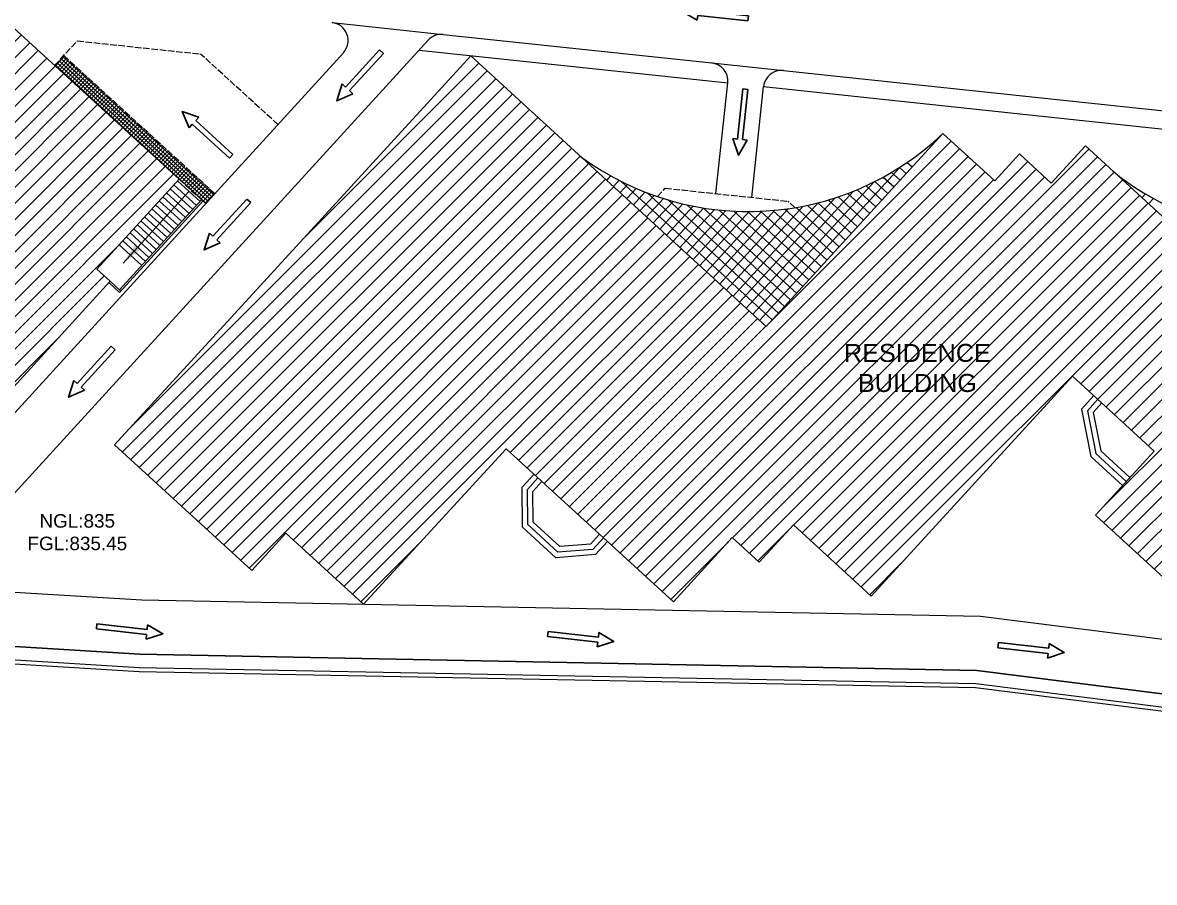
# Model space of a CAD drawing. Header units: metres. Extents: x 750 to 3116, y -341 to 1465.
# Drawn here: x 1571 to 1633.8, y 390.7 to 438.4 of the extents above; entities that cross this region are included whole.
import ezdxf

# ---------------------------------------------------------------- set-up
doc = ezdxf.new("R2010")
doc.units = ezdxf.units.M
doc.linetypes.add('ACAD_ISO02W100', pattern=[15, 12, -3])
for name, color, linetype, lineweight in [('Cycle road', 254, 'Continuous', 20), ('Footpath', 32, 'Continuous', 18), ('Hatch', 251, 'Continuous', 5), ('Hidden line', 251, 'Continuous', 5), ('Inverted beam', 252, 'Continuous', 5), ('Levels', 252, 'Continuous', 5), ('Main Road', 8, 'Continuous', 25), ('Railing', 190, 'Continuous', 5), ('Stiarcase', 180, 'Continuous', 5), ('Vehicular Road', 253, 'Continuous', 20), ('Wall ext', 20, 'Continuous', 18)]:
    doc.layers.add(name, color=color, linetype=linetype, lineweight=lineweight)
doc.layers.add('Text', color=7, linetype='Continuous')
doc.styles.get("Standard").update_dxf_attribs({"font": 'arial.ttf'})
doc.dimstyles.new('ISO-25', dxfattribs={"dimtxt": 2, "dimasz": 2, "dimexe": 1.25, "dimexo": 0.625, "dimgap": 1.5, "dimtad": 1, "dimtxsty": 'Standard', "dimblk": 'DOT', "dimcen": 1.5, "dimadec": 0, "dimazin": 0, "dimtfac": 1, "dimtmove": 0, "dimatfit": 3, "dimfxl": 0, "dimarcsym": 0})

# ---------------------------------------------------------------- blocks, each defined once
blk = doc.blocks.new('_Dot')
at = {"color": 0, "linetype": 'ByBlock', "lineweight": -2}
blk.add_line((-0.5, 0), (-1, 0), dxfattribs=at)
at = {"color": 0, "linetype": 'ByBlock', "const_width": 0.5}
blk.add_lwpolyline([(-0.25, 0, 1), (0.25, 0, 1)], format="xyb", close=True, dxfattribs=at)
blk = doc.blocks.new('arrow')
for p, q in [((0, 3687), (-403, 2800)), ((403, 2800), (0, 3687)), ((-403, 2800), (-143, 2800)), ((-143, 2800), (-143, 0)), ((143, 0), (143, 2800)), ((143, 2800), (403, 2800)), ((-143, 0), (143, 0))]:
    blk.add_line(p, q)
at = {"linetype": 'Continuous', "lineweight": 9}
for p in [(-5, 3699), (5, 3699)]:
    blk.add_line(p, (0, 3687), dxfattribs=at)

msp = doc.modelspace()

# ---------------------------------------------------------------- hatches: boundary and pattern name
at = {"layer": 'Hatch', "transparency": 33554687}
h = msp.add_hatch(dxfattribs=at)
h.set_pattern_fill('ANSI31', color=256, scale=0.2)
h.set_pattern_definition([(45, (-11491893.7876, -4445184.6138), (-0.449012806053, 0.449012806053), [])])
h.paths.add_polyline_path([(1629.315, 418.827), (1633.845, 414.678), (1630.577, 411.11), (1638.187, 404.139), (1640.084, 406.21), (1641.854, 404.589), (1643.225, 406.086), (1645.769, 403.756), (1662.268, 421.768), (1656.288, 427.246), (1654.39, 425.175), (1652.62, 426.796), (1651.249, 425.299), (1647.076, 429.122), (1640.538, 421.985), (1630.028, 431.612), (1628.13, 429.54), (1626.361, 431.161), (1624.989, 429.664), (1622.117, 432.295), (1612.311, 421.59), (1595.918, 436.606), (1576.15, 415.025), (1583.76, 408.054), (1585.658, 410.126), (1589.972, 406.174), (1597.88, 414.808), (1607.161, 406.307), (1610.43, 409.876), (1611.927, 408.505), (1613.824, 410.576), (1618.138, 406.625)])
h.paths.add_polyline_path([(1567.853, 440.609), (1551.941, 423.194), (1557.199, 418.39), (1554.724, 415.68), (1562.077, 408.962), (1575.904, 424.095), (1575.167, 424.77), (1579.726, 429.761)])
h.paths.add_polyline_path([(1567.526, 459.865), (1571.048, 456.648), (1573.489, 459.32), (1577.35, 455.792), (1579.791, 458.464), (1583.482, 455.091), (1585.924, 457.763), (1589.615, 454.39), (1593.938, 459.121), (1590.077, 462.649), (1587.635, 459.977), (1583.944, 463.35), (1581.503, 460.678), (1577.812, 464.051), (1575.37, 461.379), (1571.679, 464.752), (1568.75, 461.545), (1561.802, 467.893), (1556.419, 468.509), (1556.158, 464.553), (1556.058, 463.037), (1559.288, 460.085), (1557.487, 458.114), (1562.086, 453.911)])
h.paths.add_polyline_path([(1625.872, 458.575), (1618.575, 459.594), (1601.571, 461.537), (1600.595, 452.994), (1624.735, 450.432)])
h.paths.add_polyline_path([(1666.846, 428.346), (1658.141, 429.269), (1656.963, 427.984), (1662.944, 422.506), (1666.657, 426.56)])
h.paths.add_polyline_path([(1556.356, 467.546), (1554.091, 467.696), (1553.893, 464.702), (1556.158, 464.553)])
h.paths.add_polyline_path([(1559.797, 453.971), (1556.475, 457.006), (1554.721, 455.087), (1558.043, 452.052)])
h.paths.add_polyline_path([(1693.712, 400.277), (1690.735, 400.652), (1690.423, 398.172), (1693.399, 397.797)])
h.paths.add_polyline_path([(1689.388, 434.345), (1687.545, 436.033), (1685.518, 433.821), (1687.362, 432.132)])
at = {"layer": 'Hatch'}
h = msp.add_hatch(dxfattribs=at)
h.set_pattern_fill('NET', color=256, scale=0.05, angle=47.50634)
h.set_pattern_definition([(47.50634487, (-28616.07336, -11004.78756), (-0.1170546532, 0.1072369836), []), (137.50634487, (-28616.07336, -11004.78756), (-0.1072369836, -0.1170546532), [])])
h.paths.add_polyline_path([(1573.331, 436.62), (1572.825, 436.067), (1576.655, 432.567), (1579.726, 429.761), (1580.981, 428.614), (1580.984, 428.618), (1581.058, 428.55), (1581.055, 428.547), (1581.203, 428.412), (1581.709, 428.966)])

# ---------------------------------------------------------------- linework, layer by layer
at = {"layer": 'Cycle road', "lineweight": 18}
for p, q in [((1594.39, 437.794), (1609.286, 436.213)), ((1613.264, 435.791), (1637.16, 433.255))]:
    msp.add_line(p, q, dxfattribs=at)
at = {"layer": 'Cycle road'}
for p, q in [((1609.522, 428.96), (1610.175, 435.113)), ((1611.511, 428.749), (1612.164, 434.902))]:
    msp.add_line(p, q, dxfattribs=at)
for centre, start, end in [((1588.11, 437.454), 317.58215, 83.94311), ((1594.285, 436.799), 83.94311, 137.58215)]:
    msp.add_arc(centre, 1, start, end, dxfattribs=at)
at = {"layer": 'Cycle road', "lineweight": 18}
for centre, start, end in [((1609.18, 435.219), 353.94311, 83.94311), ((1613.158, 434.797), 83.94311, 173.94311)]:
    msp.add_arc(centre, 1, start, end, dxfattribs=at)
at = {"layer": 'Footpath'}
for p, q in [((1593.05, 436.93), (1610.175, 435.113)), ((1612.164, 434.902), (1638.049, 432.155))]:
    msp.add_line(p, q, dxfattribs=at)
at = {"layer": 'Hatch'}
for p, q in [((1611.942, 421.927), (1619.719, 430.418)), ((1619.707, 430.41), (1620.079, 430.07)), ((1620.138, 430.694), (1620.416, 430.439)), ((1603.462, 429.695), (1603.689, 429.942)), ((1603.831, 429.357), (1604.144, 429.699)), ((1604.267, 429.636), (1612.649, 421.958)), ((1611.574, 422.265), (1618.31, 429.62)), ((1618.336, 429.632), (1619.066, 428.964)), ((1618.807, 429.879), (1619.403, 429.333)), ((1619.264, 430.138), (1619.741, 429.701)), ((1604.2, 429.02), (1604.611, 429.469)), ((1604.568, 428.682), (1605.09, 429.252)), ((1604.937, 428.344), (1605.582, 429.049)), ((1605.697, 429.005), (1612.986, 422.327)), ((1611.205, 422.603), (1617.156, 429.1)), ((1616.833, 428.974), (1618.052, 427.858)), ((1617.35, 429.179), (1618.39, 428.226)), ((1617.85, 429.399), (1618.728, 428.595)), ((1633.351, 428.943), (1633.164, 428.739)), ((1605.306, 428.007), (1606.088, 428.86)), ((1605.674, 427.669), (1606.607, 428.687)), ((1606.043, 427.331), (1607.141, 428.53)), ((1606.412, 426.993), (1607.69, 428.389)), ((1606.871, 428.607), (1613.324, 422.696)), ((1607.902, 428.34), (1613.662, 423.065)), ((1610.468, 423.278), (1615.216, 428.462)), ((1610.836, 422.941), (1616.14, 428.731)), ((1614.592, 428.315), (1616.701, 426.383)), ((1615.181, 428.453), (1617.039, 426.752)), ((1615.75, 428.61), (1617.377, 427.12)), ((1616.301, 428.784), (1617.715, 427.489)), ((1633.798, 428.691), (1633.533, 428.401)), ((1606.78, 426.656), (1608.256, 428.266)), ((1607.149, 426.318), (1608.838, 428.162)), ((1607.518, 425.98), (1609.439, 428.078)), ((1607.887, 425.642), (1610.061, 428.016)), ((1608.255, 425.305), (1610.704, 427.978)), ((1608.624, 424.967), (1611.371, 427.966)), ((1608.837, 428.162), (1614, 423.433)), ((1608.993, 424.629), (1612.066, 427.985)), ((1609.361, 424.292), (1612.792, 428.037)), ((1609.701, 428.049), (1614.337, 423.802)), ((1609.73, 423.954), (1613.554, 428.129)), ((1610.099, 423.616), (1614.359, 428.267)), ((1610.509, 427.987), (1614.675, 424.171)), ((1611.271, 427.966), (1615.013, 424.539)), ((1611.995, 427.982), (1615.351, 424.908)), ((1612.685, 428.027), (1615.688, 425.277)), ((1613.346, 428.1), (1616.026, 425.645)), ((1613.981, 428.197), (1616.364, 426.014))]:
    msp.add_line(p, q, dxfattribs=at)
for points in [[(1603.504, 409.657), (1602.838, 408.93), (1600.638, 408.756), (1598.779, 410.459), (1598.759, 412.666), (1599.425, 413.393)], [(1603.283, 409.86), (1602.697, 409.219), (1600.745, 409.066), (1599.078, 410.593), (1599.06, 412.55), (1599.646, 413.191)], [(1603.062, 410.062), (1602.555, 409.509), (1600.851, 409.375), (1599.376, 410.726), (1599.361, 412.435), (1599.868, 412.988)]]:
    msp.add_lwpolyline(points, dxfattribs=at)
at = {"layer": 'Hidden line'}
for p, q in [((1588.216, 438.449), (1594.39, 437.794)), ((1609.286, 436.213), (1613.264, 435.791))]:
    msp.add_line(p, q, dxfattribs=at)
at = {"layer": 'Hidden line', "linetype": 'ACAD_ISO02W100', "ltscale": 0.03}
for p, q in [((1572.825, 436.067), (1574.078, 437.435)), ((1574.078, 437.435), (1580.926, 436.708)), ((1573.331, 436.62), (1581.709, 428.966)), ((1585.208, 432.796), (1580.926, 436.708)), ((1579.726, 429.761), (1581.203, 428.412)), ((1606.275, 428.796), (1606.7, 429.26)), ((1606.7, 429.26), (1613.511, 428.537)), ((1613.899, 428.183), (1613.511, 428.537))]:
    msp.add_line(p, q, dxfattribs=at)
at = {"layer": 'Inverted beam'}
msp.add_lwpolyline([(1612.311, 421.59), (1607.842, 425.684)], dxfattribs=at)
for centre, radius, start, end in [((1611.305, 443.633), 15.667, 233.70465, 313.64051), ((1640.066, 440.323), 13.214, 229.73139, 302.03698)]:
    msp.add_arc(centre, radius, start, end, dxfattribs=at)
at = {"layer": 'Levels'}
for points in [[(1630.49, 417.751), (1629.807, 417.006), (1630.321, 414.38), (1632.089, 412.761)], [(1630.711, 417.549), (1630.131, 416.915), (1630.597, 414.535), (1632.292, 412.982)], [(1630.933, 417.346), (1630.454, 416.824), (1630.872, 414.689), (1632.494, 413.203)]]:
    msp.add_lwpolyline(points, dxfattribs=at)
at = {"layer": 'Main Road'}
msp.add_lwpolyline([(1546.788, 470.903), (1547.786, 470.836, -0.414009), (1550.114, 468.177), (1548.248, 439.918), (1549.097, 418.734), (1548.865, 410.497, 0.404452), (1554.023, 404.852), (1577.549, 403.399), (1623.99, 402.508), (1693.189, 393.792, -0.393917), (1694.499, 392.22), (1691.278, 334.253)], format="xyb", dxfattribs=at)
at = {"layer": 'Railing'}
for p, q in [((1576.42, 423.622), (1580.981, 428.614)), ((1576.426, 423.481), (1581.055, 428.547)), ((1581.055, 428.547), (1580.98, 428.616)), ((1576.426, 423.481), (1575.836, 424.021)), ((1576.494, 423.554), (1575.904, 424.095))]:
    msp.add_line(p, q, dxfattribs=at)
at = {"layer": 'Stiarcase'}
for p, q in [((1580.892, 428.517), (1579.639, 429.665)), ((1580.285, 427.852), (1579.032, 429)), ((1580.488, 428.074), (1579.234, 429.222)), ((1580.69, 428.295), (1579.436, 429.443)), ((1579.678, 427.188), (1578.425, 428.336)), ((1579.88, 427.409), (1578.627, 428.558)), ((1580.083, 427.631), (1578.829, 428.779)), ((1579.273, 426.745), (1578.02, 427.893)), ((1579.476, 426.966), (1578.222, 428.115)), ((1579.071, 426.523), (1577.817, 427.672))]:
    msp.add_line(p, q, dxfattribs=at)
at = {"layer": 'Stiarcase', "linetype": 'ACAD_ISO02W100', "ltscale": 40}
for p, q in [((1578.666, 426.08), (1577.413, 427.229)), ((1578.869, 426.302), (1577.615, 427.45)), ((1578.059, 425.416), (1576.806, 426.564)), ((1578.262, 425.637), (1577.008, 426.786)), ((1578.464, 425.859), (1577.21, 427.007)), ((1577.654, 424.973), (1576.401, 426.121)), ((1577.857, 425.195), (1576.603, 426.343))]:
    msp.add_line(p, q, dxfattribs=at)
at = {"layer": 'Vehicular Road', "lineweight": 20}
for points in [[(1588.849, 436.78), (1562.619, 408.073, -0.226809), (1561.019, 407.426), (1554.208, 407.846, -0.404452), (1551.863, 410.412), (1552.099, 418.752), (1551.881, 424.183, -0.197614), (1552.142, 424.897), (1564.143, 438.032)], [(1670.001, 425.764), (1649.151, 403, -0.243266), (1647.857, 402.525), (1624.206, 405.504), (1577.67, 406.397), (1569.995, 406.871, -0.630246), (1568.642, 410.217), (1593.546, 437.474)]]:
    msp.add_lwpolyline(points, format="xyb", dxfattribs=at)
at = {"layer": 'Wall ext'}
msp.add_line((1579.726, 429.761), (1557.916, 449.689), dxfattribs=at)
at = {"layer": 'Wall ext', "lineweight": 20}
for points in [[(1693.558, 393.307), (1693.528, 392.761), (1623.919, 401.529), (1577.509, 402.42), (1547.708, 404.26), (1548.117, 418.729), (1547.267, 439.93), (1549.202, 469.237), (1549.731, 469.202)], [(1693.328, 393.32), (1693.312, 393.02), (1623.935, 401.759), (1577.518, 402.65), (1547.944, 404.476), (1548.347, 418.73), (1547.497, 439.927), (1549.416, 468.992), (1549.715, 468.973)]]:
    msp.add_lwpolyline(points, dxfattribs=at)
at = {"layer": 'Wall ext'}
for points in [[(1579.726, 429.761), (1575.167, 424.77), (1575.904, 424.095), (1562.077, 408.962), (1554.724, 415.68), (1557.199, 418.39), (1551.941, 423.194), (1567.853, 440.609)], [(1638.187, 404.139), (1630.577, 411.11), (1633.845, 414.678), (1629.315, 418.827), (1618.138, 406.625), (1613.824, 410.576), (1611.927, 408.505), (1610.43, 409.876), (1607.161, 406.307), (1597.88, 414.808), (1589.972, 406.174), (1585.658, 410.126), (1583.76, 408.054), (1576.15, 415.025), (1595.918, 436.606), (1612.311, 421.59), (1622.117, 432.295), (1624.989, 429.664), (1626.361, 431.161), (1628.13, 429.54), (1630.028, 431.612), (1640.538, 421.985)]]:
    msp.add_lwpolyline(points, dxfattribs=at)

# ---------------------------------------------------------------- block references
at = {"lineweight": 15}
for p, xscale, yscale, zscale, rotation in [((1611.313, 438.683), 0.0009999999999999985, 0.0009999999999999985, 0.0009999999999999985, 83.94310849709252), ((1590.962, 436.839), 0.000999999999999998, 0.000999999999999998, 0.000999999999999998, 137.582148426922), ((1611.153, 434.759), 0.000999999999999998, 0.000999999999999998, 0.000999999999999998, 173.9431084802552), ((1582.623, 431.025), 0.000999999999999998, 0.000999999999999998, 0.000999999999999998, 47.58214858480889), ((1583.603, 428.565), 0.000999999999999998, 0.000999999999999998, 0.000999999999999998, 137.582148426922), ((1576.071, 420.392), 0.000999999999999998, 0.000999999999999998, 0.000999999999999998, 137.582148426922), ((1575.158, 404.95), 0.000999999999999999, 0.000999999999999999, 0.000999999999999999, 263.6132482916549), ((1600.196, 404.523), 0.000999999999999999, 0.000999999999999999, 0.000999999999999999, 263.6132482916549), ((1625.188, 403.903), 0.000999999999999999, 0.000999999999999999, 0.000999999999999999, 263.6132482916549)]:
    msp.add_blockref('arrow', p, dxfattribs=dict(at, xscale=xscale, yscale=yscale, zscale=zscale, rotation=rotation))

# ---------------------------------------------------------------- texts
at = {"layer": 'Text', "color": 30, "true_color": 0xf26722, "attachment_point": 1}
for s, width, insert, char_height in [('\\pi-0.01774;RESIDENCE \\P\\pi0.76091;BUILDING', 7.93041, (1616.642, 420.622), 1), ('\\pi1.71815;NGL:835\\P\\pi1.05129;FGL:835.45', 7.5081, (1570.265, 411.175), 0.75)]:
    msp.add_mtext_dynamic_manual_height_columns(s, width=width, gutter_width=12.5, heights=[0], dxfattribs=dict(at, insert=insert, char_height=char_height))

# ---------------------------------------------------------------- leaders
msp.add_leader([(1576.623, 425.105), (1580.27, 429.087)], dimstyle='ISO-25', override={"dimasz": 1.2})

doc.saveas('drawing.dxf')
